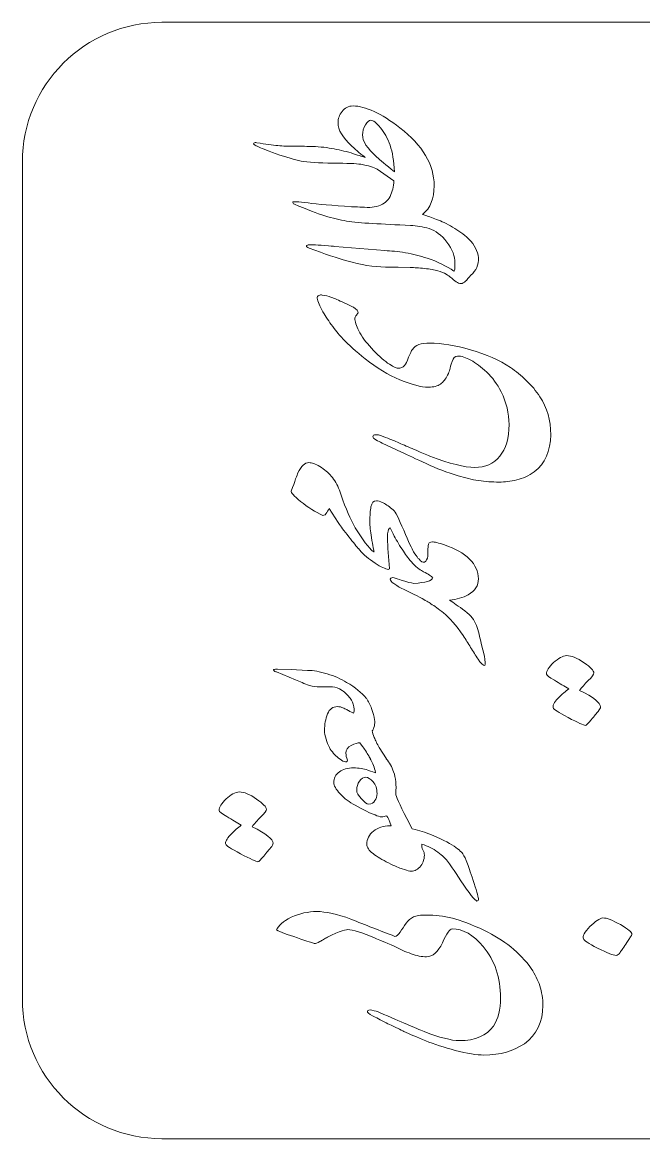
# Model space of a CAD drawing. Header units: millimetres. Extents: x 358 to 527, y 351 to 391.
# Drawn here: x 357.56 to 379.53, y 351.05 to 390.55 of the extents above; entities that cross this region are included whole.
import ezdxf

# ---------------------------------------------------------------- set-up
doc = ezdxf.new("R2010")
doc.units = ezdxf.units.MM
doc.header["$MEASUREMENT"] = 0
doc.layers.add('Layer 1', color=7, linetype='Continuous')

msp = doc.modelspace()

# ---------------------------------------------------------------- linework, layer by layer
at = {"layer": 'Layer 1', "color": 250, "lineweight": 18}
for points, knots in [([(357.5567, 355.9908), (357.5567, 355.9908), (357.5567, 385.6158), (357.5567, 385.6158), (357.5567, 388.3353), (359.7747, 390.5533), (362.4942, 390.5533), (362.4942, 390.5533), (392.1192, 390.5533), (392.1192, 390.5533), (394.8387, 390.5533), (397.0567, 388.3353), (397.0567, 385.6158), (397.0567, 385.6158), (397.0567, 355.9908), (397.0567, 355.9908), (397.0567, 353.2713), (394.8387, 351.0533), (392.1192, 351.0533), (392.1192, 351.0533), (362.4942, 351.0533), (362.4942, 351.0533), (359.7747, 351.0533), (357.5567, 353.2713), (357.5567, 355.9908)], [0, 0, 0, 0, 0.125, 0.125, 0.125, 0.25, 0.25, 0.25, 0.375, 0.375, 0.375, 0.5, 0.5, 0.5, 0.625, 0.625, 0.625, 0.75, 0.75, 0.75, 0.875, 0.875, 0.875, 1, 1, 1, 1]), ([(369.8413, 384.0011), (369.9514, 384.0112), (370.0576, 384.0314), (370.1607, 384.0611), (370.3465, 384.1215), (370.4812, 384.2329), (370.5602, 384.3955), (370.6391, 384.5581), (370.6856, 384.7416), (370.6995, 384.946), (370.6995, 384.946), (370.1003, 385.3547), (370.1003, 385.3547), (369.9865, 385.4221), (369.7937, 385.4824), (369.522, 385.5312), (369.3734, 385.5544), (369.0436, 385.5684), (368.5396, 385.573), (368.0333, 385.5777), (367.657, 385.5985), (367.4132, 385.6404), (367.1856, 385.6868), (366.893, 385.7751), (366.533, 385.9051), (366.1708, 386.0375), (365.9617, 386.1187), (365.9059, 386.1467), (365.8502, 386.1768), (365.8038, 386.2001), (365.7666, 386.2187), (365.7294, 386.2419), (365.7225, 386.2628), (365.7434, 386.279), (365.7643, 386.2976), (365.7992, 386.3022), (365.8502, 386.2929), (366.1545, 386.2441), (366.4007, 386.2094), (366.5934, 386.1908), (366.7862, 386.1745), (366.9696, 386.1652), (367.1438, 386.1675), (367.318, 386.1699), (367.5433, 386.1675), (367.8197, 386.1582), (368.096, 386.149), (368.3515, 386.1211), (368.5837, 386.0747), (368.8183, 386.0306), (369.0436, 385.9748), (369.2642, 385.9051), (369.4825, 385.8378), (369.6219, 385.7913), (369.6823, 385.7704), (369.5452, 385.8796), (369.3896, 386.012), (369.2108, 386.1722), (368.8833, 386.4741), (368.7208, 386.7504), (368.7208, 386.9944), (368.7208, 387.143), (368.7696, 387.28), (368.8648, 387.4031), (368.9553, 387.5285), (369.0831, 387.5936), (369.2527, 387.5936), (369.6892, 387.5936), (370.2397, 387.3357), (370.9085, 386.8248), (371.7168, 386.1977), (372.1208, 385.5126), (372.1208, 384.7694), (372.1208, 384.3218), (371.9852, 383.9826), (371.712, 383.7503), (371.7664, 383.7335), (371.816, 383.7171), (371.8606, 383.701), (371.9954, 383.6615), (372.1556, 383.6035), (372.3391, 383.5268), (372.5226, 383.4526), (372.7177, 383.348), (372.922, 383.2157), (373.1264, 383.081), (373.2913, 382.9463), (373.419, 382.8092), (373.6025, 382.5979), (373.6908, 382.3727), (373.6861, 382.1358), (373.6815, 382.015), (373.649, 381.9035), (373.5886, 381.8037), (373.5259, 381.7084), (373.447, 381.6202), (373.3563, 381.5389), (373.2982, 381.4645), (373.2588, 381.4204), (373.2425, 381.4018), (373.1821, 381.3391), (373.1218, 381.3066), (373.0591, 381.3066), (373.0127, 381.3066), (372.9592, 381.3299), (372.9012, 381.374), (372.8431, 381.4204), (372.7758, 381.4715), (372.7038, 381.5319), (372.6689, 381.5575), (372.6131, 381.5946), (372.5411, 381.6387), (372.4691, 381.6852), (372.3717, 381.7247), (372.2509, 381.7595), (372.1324, 381.792), (371.9745, 381.8222), (371.7794, 381.8431), (371.5843, 381.8617), (371.4148, 381.8733), (371.2754, 381.8779), (371.2754, 381.8779), (370.8527, 381.8918), (370.8527, 381.8918), (370.7087, 381.8965), (370.5555, 381.8965), (370.3976, 381.8918), (369.9795, 381.9011), (369.5266, 381.9731), (369.0366, 382.1102), (368.7045, 382.2054), (368.2585, 382.3564), (367.6965, 382.5654), (367.6593, 382.5793), (367.6361, 382.5933), (367.6222, 382.6072), (367.6083, 382.6188), (367.6014, 382.6304), (367.6014, 382.6397), (367.606, 382.6723), (367.6919, 382.6862), (367.8591, 382.6815), (367.9404, 382.6769), (368.0728, 382.6676), (368.2539, 382.6536), (368.4397, 382.6397), (368.5581, 382.6304), (368.6069, 382.6257), (368.6069, 382.6257), (370.3766, 382.4771), (370.3766, 382.4771), (370.5903, 382.4678), (370.8319, 382.4423), (371.1059, 382.4028), (371.3684, 382.3564), (371.6238, 382.2914), (371.8747, 382.2054), (372.2415, 382.087), (372.5574, 381.9337), (372.8199, 381.7479), (372.8385, 381.7571), (372.8477, 381.7944), (372.8477, 381.8571), (372.8477, 381.8571), (372.8547, 382.0289), (372.8547, 382.0289), (372.8639, 382.2774), (372.7687, 382.5259), (372.5713, 382.7767), (372.3739, 383.0252), (372.1649, 383.1855), (371.9466, 383.2528), (371.7259, 383.3202), (371.5053, 383.3573), (371.2824, 383.362), (370.7692, 383.3921), (370.3232, 383.4177), (369.9447, 383.4363), (369.5661, 383.4549), (369.2596, 383.4827), (369.0227, 383.5222), (368.788, 383.5594), (368.5303, 383.6221), (368.2539, 383.708), (367.9776, 383.794), (367.6199, 383.931), (367.1786, 384.1168), (367.1345, 384.1446), (367.1159, 384.1678), (367.1252, 384.1911), (367.1345, 384.2143), (367.311, 384.2051), (367.6593, 384.1609), (368.0054, 384.1168), (368.5186, 384.0726), (369.1991, 384.0285), (369.3761, 384.0239), (369.5894, 384.0149), (369.8413, 384.0011)], [0, 0, 0, 0, 0.0151515, 0.0151515, 0.0151515, 0.030303, 0.030303, 0.030303, 0.0454545, 0.0454545, 0.0454545, 0.0606061, 0.0606061, 0.0606061, 0.0757576, 0.0757576, 0.0757576, 0.0909091, 0.0909091, 0.0909091, 0.1060606, 0.1060606, 0.1060606, 0.1212121, 0.1212121, 0.1212121, 0.1363636, 0.1363636, 0.1363636, 0.1515152, 0.1515152, 0.1515152, 0.1666667, 0.1666667, 0.1666667, 0.1818182, 0.1818182, 0.1818182, 0.1969697, 0.1969697, 0.1969697, 0.2121212, 0.2121212, 0.2121212, 0.2272727, 0.2272727, 0.2272727, 0.2424242, 0.2424242, 0.2424242, 0.2575758, 0.2575758, 0.2575758, 0.2727273, 0.2727273, 0.2727273, 0.2878788, 0.2878788, 0.2878788, 0.3030303, 0.3030303, 0.3030303, 0.3181818, 0.3181818, 0.3181818, 0.3333333, 0.3333333, 0.3333333, 0.3484848, 0.3484848, 0.3484848, 0.3636364, 0.3636364, 0.3636364, 0.3787879, 0.3787879, 0.3787879, 0.3939394, 0.3939394, 0.3939394, 0.4090909, 0.4090909, 0.4090909, 0.4242424, 0.4242424, 0.4242424, 0.4393939, 0.4393939, 0.4393939, 0.4545455, 0.4545455, 0.4545455, 0.469697, 0.469697, 0.469697, 0.4848485, 0.4848485, 0.4848485, 0.5, 0.5, 0.5, 0.5151515, 0.5151515, 0.5151515, 0.530303, 0.530303, 0.530303, 0.5454545, 0.5454545, 0.5454545, 0.5606061, 0.5606061, 0.5606061, 0.5757576, 0.5757576, 0.5757576, 0.5909091, 0.5909091, 0.5909091, 0.6060606, 0.6060606, 0.6060606, 0.6212121, 0.6212121, 0.6212121, 0.6363636, 0.6363636, 0.6363636, 0.6515152, 0.6515152, 0.6515152, 0.6666667, 0.6666667, 0.6666667, 0.6818182, 0.6818182, 0.6818182, 0.6969697, 0.6969697, 0.6969697, 0.7121212, 0.7121212, 0.7121212, 0.7272727, 0.7272727, 0.7272727, 0.7424242, 0.7424242, 0.7424242, 0.7575758, 0.7575758, 0.7575758, 0.7727273, 0.7727273, 0.7727273, 0.7878788, 0.7878788, 0.7878788, 0.8030303, 0.8030303, 0.8030303, 0.8181818, 0.8181818, 0.8181818, 0.8333333, 0.8333333, 0.8333333, 0.8484848, 0.8484848, 0.8484848, 0.8636364, 0.8636364, 0.8636364, 0.8787879, 0.8787879, 0.8787879, 0.8939394, 0.8939394, 0.8939394, 0.9090909, 0.9090909, 0.9090909, 0.9242424, 0.9242424, 0.9242424, 0.9393939, 0.9393939, 0.9393939, 0.9545455, 0.9545455, 0.9545455, 0.969697, 0.969697, 0.969697, 0.9848485, 0.9848485, 0.9848485, 1, 1, 1, 1]), ([(369.8797, 387.0895), (369.8216, 387.0895), (369.7589, 387.0361), (369.6892, 386.927), (369.6219, 386.8085), (369.587, 386.6901), (369.587, 386.5717), (369.5777, 386.3556), (369.7497, 386.0909), (370.098, 385.7844), (370.1932, 385.6914), (370.3999, 385.5172), (370.7181, 385.2595), (370.6995, 385.6404), (370.6461, 385.9539), (370.5602, 386.2024), (370.4742, 386.4486), (370.3604, 386.6576), (370.2211, 386.8248), (370.0794, 387.0013), (369.9656, 387.0895), (369.8797, 387.0895)], [0, 0, 0, 0, 0.1428571, 0.1428571, 0.1428571, 0.2857143, 0.2857143, 0.2857143, 0.4285714, 0.4285714, 0.4285714, 0.5714286, 0.5714286, 0.5714286, 0.7142857, 0.7142857, 0.7142857, 0.8571429, 0.8571429, 0.8571429, 1, 1, 1, 1]), ([(368.161, 380.9048), (368.2748, 380.8885), (368.3839, 380.8583), (368.4908, 380.8212), (368.5976, 380.7817), (368.7463, 380.719), (368.9367, 380.6308), (369.1271, 380.5425), (369.2364, 380.4891), (369.2642, 380.4705), (369.378, 380.3985), (369.4338, 380.3335), (369.4338, 380.28), (369.4058, 380.2383), (369.3803, 380.2034), (369.3548, 380.1709), (369.3292, 380.1384), (369.3176, 380.1105), (369.3176, 380.0826), (369.3176, 379.9689), (369.364, 379.8203), (369.457, 379.6344), (369.5499, 379.4463), (369.6985, 379.2443), (369.9028, 379.0213), (370.1072, 378.7983), (370.2977, 378.6242), (370.4742, 378.4988), (370.6507, 378.3756), (370.7738, 378.3129), (370.8411, 378.3129), (370.941, 378.3129), (371.02, 378.3432), (371.0734, 378.4081), (371.1152, 378.4616), (371.1616, 378.5591), (371.215, 378.7008), (371.2708, 378.8402), (371.3149, 378.9354), (371.3521, 378.9795), (371.4566, 379.1305), (371.661, 379.2048), (371.9652, 379.2048), (372.3856, 379.2048), (372.8686, 379.1259), (373.4097, 378.9656), (373.9532, 378.8077), (374.4223, 378.5986), (374.8219, 378.3408), (375.0076, 378.2085), (375.1935, 378.0552), (375.3792, 377.8786), (375.5673, 377.7022), (375.7252, 377.5117), (375.8576, 377.3074), (376.1154, 376.9171), (376.2454, 376.4666), (376.2454, 375.9603), (376.2362, 375.3843), (376.0411, 374.9454), (375.6602, 374.6458), (375.4651, 374.5111), (375.2584, 374.4159), (375.0401, 374.3648), (374.8219, 374.3114), (374.6151, 374.2858), (374.42, 374.2858), (374.1715, 374.2858), (373.9277, 374.3044), (373.6885, 374.3392), (373.4516, 374.3764), (373.2123, 374.4322), (372.9708, 374.5088), (372.5806, 374.6272), (372.2044, 374.7689), (371.8421, 374.9385), (371.4798, 375.1056), (371.1872, 375.2403), (370.9642, 375.3448), (370.9642, 375.3448), (370.2837, 375.6654), (370.2837, 375.6654), (370.2071, 375.7025), (370.1328, 375.7397), (370.0585, 375.7815), (369.9865, 375.821), (369.9516, 375.8581), (369.9516, 375.8906), (369.9516, 375.9347), (369.9865, 375.9603), (370.0585, 375.9626), (370.1328, 375.965), (370.1862, 375.9557), (370.2234, 375.9371), (370.3534, 375.8883), (370.4649, 375.8442), (370.5532, 375.8093), (370.6414, 375.7722), (370.7692, 375.7188), (370.9363, 375.6444), (371.1059, 375.5724), (371.287, 375.4935), (371.4821, 375.4099), (371.6772, 375.3262), (371.8374, 375.2566), (371.9652, 375.2032), (372.6712, 374.9361), (373.203, 374.8014), (373.5561, 374.8014), (373.9277, 374.8014), (374.2226, 374.9338), (374.441, 375.2008), (374.6592, 375.4656), (374.7684, 375.8396), (374.7684, 376.3203), (374.7684, 376.7197), (374.6755, 377.1052), (374.4897, 377.4792), (374.3481, 377.7556), (374.1785, 377.9878), (373.9787, 378.1736), (373.7791, 378.3594), (373.5909, 378.5011), (373.4167, 378.5986), (373.2425, 378.6962), (373.0846, 378.745), (372.9453, 378.745), (372.8593, 378.745), (372.7943, 378.6799), (372.7548, 378.5498), (372.713, 378.4198), (372.6852, 378.3269), (372.6712, 378.2688), (372.6596, 378.2131), (372.634, 378.148), (372.5969, 378.0738), (372.5296, 377.9344), (372.4437, 377.8276), (372.3415, 377.7532), (372.2392, 377.6812), (372.0999, 377.6441), (371.9233, 377.6441), (371.6563, 377.6441), (371.3149, 377.7323), (370.9038, 377.9065), (370.4905, 378.0807), (370.084, 378.3269), (369.6846, 378.645), (369.3594, 378.9051), (369.0923, 379.142), (368.8902, 379.3534), (368.7858, 379.4672), (368.665, 379.6135), (368.5326, 379.79), (368.3979, 379.9665), (368.2841, 380.1384), (368.1889, 380.3079), (368.0704, 380.5123), (368.0031, 380.6726), (367.9845, 380.791), (367.9845, 380.8398), (368.0054, 380.8746), (368.0449, 380.8932), (368.0867, 380.9095), (368.1238, 380.9141), (368.161, 380.9048)], [0, 0, 0, 0, 0.0181818, 0.0181818, 0.0181818, 0.0363636, 0.0363636, 0.0363636, 0.0545455, 0.0545455, 0.0545455, 0.0727273, 0.0727273, 0.0727273, 0.0909091, 0.0909091, 0.0909091, 0.1090909, 0.1090909, 0.1090909, 0.1272727, 0.1272727, 0.1272727, 0.1454545, 0.1454545, 0.1454545, 0.1636364, 0.1636364, 0.1636364, 0.1818182, 0.1818182, 0.1818182, 0.2, 0.2, 0.2, 0.2181818, 0.2181818, 0.2181818, 0.2363636, 0.2363636, 0.2363636, 0.2545455, 0.2545455, 0.2545455, 0.2727273, 0.2727273, 0.2727273, 0.2909091, 0.2909091, 0.2909091, 0.3090909, 0.3090909, 0.3090909, 0.3272727, 0.3272727, 0.3272727, 0.3454545, 0.3454545, 0.3454545, 0.3636364, 0.3636364, 0.3636364, 0.3818182, 0.3818182, 0.3818182, 0.4, 0.4, 0.4, 0.4181818, 0.4181818, 0.4181818, 0.4363636, 0.4363636, 0.4363636, 0.4545455, 0.4545455, 0.4545455, 0.4727273, 0.4727273, 0.4727273, 0.4909091, 0.4909091, 0.4909091, 0.5090909, 0.5090909, 0.5090909, 0.5272727, 0.5272727, 0.5272727, 0.5454545, 0.5454545, 0.5454545, 0.5636364, 0.5636364, 0.5636364, 0.5818182, 0.5818182, 0.5818182, 0.6, 0.6, 0.6, 0.6181818, 0.6181818, 0.6181818, 0.6363636, 0.6363636, 0.6363636, 0.6545455, 0.6545455, 0.6545455, 0.6727273, 0.6727273, 0.6727273, 0.6909091, 0.6909091, 0.6909091, 0.7090909, 0.7090909, 0.7090909, 0.7272727, 0.7272727, 0.7272727, 0.7454545, 0.7454545, 0.7454545, 0.7636364, 0.7636364, 0.7636364, 0.7818182, 0.7818182, 0.7818182, 0.8, 0.8, 0.8, 0.8181818, 0.8181818, 0.8181818, 0.8363636, 0.8363636, 0.8363636, 0.8545455, 0.8545455, 0.8545455, 0.8727273, 0.8727273, 0.8727273, 0.8909091, 0.8909091, 0.8909091, 0.9090909, 0.9090909, 0.9090909, 0.9272727, 0.9272727, 0.9272727, 0.9454545, 0.9454545, 0.9454545, 0.9636364, 0.9636364, 0.9636364, 0.9818182, 0.9818182, 0.9818182, 1, 1, 1, 1]), ([(369.4338, 371.9378), (369.3385, 372.0516), (369.2084, 372.2142), (369.0389, 372.4278), (368.881, 372.6369), (368.7765, 372.7786), (368.7277, 372.8575), (368.7277, 372.8575), (368.4072, 373.3452), (368.4072, 373.3452), (368.3979, 373.3337), (368.3678, 373.2849), (368.319, 373.2036), (368.2864, 373.1409), (368.2423, 373.1083), (368.1819, 373.1083), (367.9195, 373.2268), (367.6593, 373.3894), (367.3992, 373.5984), (367.1554, 373.8027), (367.0439, 373.9212), (367.0671, 373.9584), (367.1925, 374.3253), (367.2738, 374.5437), (367.304, 374.611), (367.4179, 374.8525), (367.5479, 374.9733), (367.6919, 374.9733), (367.7917, 374.9733), (367.9218, 374.9268), (368.0797, 374.8363), (368.2353, 374.7364), (368.3678, 374.6226), (368.4815, 374.4971), (368.5999, 374.3555), (368.6952, 374.1906), (368.7672, 374.0001), (368.9344, 373.5055), (369.1016, 373.1014), (369.2688, 372.7855), (369.4311, 372.4747), (369.6226, 372.1953), (369.8454, 371.9498), (369.8454, 371.9498), (369.861, 371.9401), (369.861, 371.9401), (369.8913, 371.8891), (369.9215, 371.8566), (369.9493, 371.8403), (369.9772, 371.824), (369.9911, 371.8171), (369.9957, 371.8171), (369.9865, 371.8566), (369.9562, 372.0284), (369.9005, 372.328), (369.8657, 372.5486), (369.8471, 372.7345), (369.8471, 372.8853), (369.8471, 373.1013), (369.861, 373.2801), (369.8866, 373.4148), (369.9145, 373.5565), (369.9795, 373.6263), (370.084, 373.6263), (370.1258, 373.6263), (370.2024, 373.6007), (370.3163, 373.5519), (370.4347, 373.4869), (370.5532, 373.4056), (370.6692, 373.3057), (370.7482, 373.2384), (370.8714, 372.9968), (371.0432, 372.5811), (371.2174, 372.1677), (371.3335, 371.9123), (371.3938, 371.8171), (371.4566, 371.7218), (371.5077, 371.6498), (371.5471, 371.5987), (371.5833, 371.5713), (371.6103, 371.5413), (371.6273, 371.5089), (371.7087, 371.438), (371.7733, 371.4286), (371.8212, 371.4826), (371.8723, 371.536), (371.8979, 371.6266), (371.9001, 371.7544), (371.9025, 371.882), (371.9025, 371.975), (371.9025, 372.033), (371.9118, 372.1236), (371.9652, 372.1701), (372.0604, 372.1701), (372.1278, 372.1701), (372.2717, 372.1329), (372.4877, 372.0609), (372.8686, 371.9332), (373.1613, 371.7683), (373.3656, 371.5639), (373.5793, 371.3503), (373.6861, 371.118), (373.6861, 370.8626), (373.6861, 370.6233), (373.5654, 370.4352), (373.3262, 370.2982), (373.1357, 370.1939), (372.9144, 370.13), (372.6628, 370.1086), (372.802, 370.0162), (372.9845, 369.8913), (373.2101, 369.7337), (373.3285, 369.6385), (373.4121, 369.5573), (373.4609, 369.4876), (373.5259, 369.397), (373.577, 369.3064), (373.6141, 369.2135), (373.6536, 369.1207), (373.6838, 369.0185), (373.7093, 368.907), (373.7349, 368.7955), (373.7605, 368.6864), (373.7883, 368.5772), (373.7883, 368.5772), (373.8975, 368.1267), (373.8975, 368.1267), (373.9277, 367.9455), (373.9323, 367.834), (373.9114, 367.7945), (373.8464, 367.7945), (373.7674, 367.8688), (373.6722, 368.0198), (373.5863, 368.1545), (373.498, 368.2939), (373.4097, 368.4332), (373.3215, 368.5749), (373.2355, 368.7142), (373.1496, 368.8559), (372.8988, 369.2135), (372.6643, 369.4829), (372.4483, 369.6595), (372.2787, 369.7942), (372.1324, 369.901), (372.0047, 369.9777), (371.9327, 370.0287), (371.8073, 370.1031), (371.6307, 370.2029), (371.6307, 370.2029), (371.4959, 370.2688), (371.4959, 370.2688), (371.459, 370.2845), (371.4236, 370.3013), (371.3892, 370.3191), (371.3727, 370.3273), (371.3568, 370.3356), (371.3413, 370.3442), (371.3413, 370.3442), (371.0315, 370.4955), (371.0315, 370.4955), (370.8922, 370.5629), (370.7784, 370.6303), (370.6925, 370.693), (370.6065, 370.751), (370.5647, 370.8068), (370.5694, 370.8555), (370.5926, 370.902), (370.6367, 370.9159), (370.7064, 370.8973), (370.8551, 370.8463), (370.9526, 370.816), (370.999, 370.8021), (371.1704, 370.7506), (371.306, 370.7169), (371.404, 370.702), (371.8148, 370.7249), (372.0375, 370.7919), (372.0743, 370.9043), (372.0233, 370.9531), (371.9141, 371.0251), (371.7469, 371.1156), (371.647, 371.1691), (371.5797, 371.2109), (371.5425, 371.2364), (371.534, 371.2432), (371.5268, 371.2509), (371.5205, 371.2597), (371.4703, 371.3006), (371.417, 371.3511), (371.3637, 371.4082), (371.2359, 371.5499), (371.1268, 371.6917), (371.0315, 371.8379), (370.9085, 372.0238), (370.8016, 372.2026), (370.7111, 372.3744), (370.7018, 372.3883), (370.653, 372.4859), (370.5671, 372.6671), (370.523, 372.6671), (370.4905, 372.595), (370.4718, 372.4488), (370.4672, 372.3234), (370.4718, 372.1514), (370.4858, 371.9401), (370.4858, 371.9401), (370.5415, 371.2318), (370.5415, 371.2318), (370.5415, 371.1993), (370.5137, 371.19), (370.4603, 371.2039), (370.3418, 371.2318), (370.1699, 371.3201), (369.9493, 371.4733), (369.7293, 371.6223), (369.5613, 371.7758), (369.4431, 371.9338), (369.4431, 371.9338), (369.4338, 371.9378), (369.4338, 371.9378)], [0, 0, 0, 0, 0.0136986, 0.0136986, 0.0136986, 0.0273973, 0.0273973, 0.0273973, 0.0410959, 0.0410959, 0.0410959, 0.0547945, 0.0547945, 0.0547945, 0.0684932, 0.0684932, 0.0684932, 0.0821918, 0.0821918, 0.0821918, 0.0958904, 0.0958904, 0.0958904, 0.109589, 0.109589, 0.109589, 0.1232877, 0.1232877, 0.1232877, 0.1369863, 0.1369863, 0.1369863, 0.1506849, 0.1506849, 0.1506849, 0.1643836, 0.1643836, 0.1643836, 0.1780822, 0.1780822, 0.1780822, 0.1917808, 0.1917808, 0.1917808, 0.2054795, 0.2054795, 0.2054795, 0.2191781, 0.2191781, 0.2191781, 0.2328767, 0.2328767, 0.2328767, 0.2465753, 0.2465753, 0.2465753, 0.260274, 0.260274, 0.260274, 0.2739726, 0.2739726, 0.2739726, 0.2876712, 0.2876712, 0.2876712, 0.3013699, 0.3013699, 0.3013699, 0.3150685, 0.3150685, 0.3150685, 0.3287671, 0.3287671, 0.3287671, 0.3424658, 0.3424658, 0.3424658, 0.3561644, 0.3561644, 0.3561644, 0.369863, 0.369863, 0.369863, 0.3835616, 0.3835616, 0.3835616, 0.3972603, 0.3972603, 0.3972603, 0.4109589, 0.4109589, 0.4109589, 0.4246575, 0.4246575, 0.4246575, 0.4383562, 0.4383562, 0.4383562, 0.4520548, 0.4520548, 0.4520548, 0.4657534, 0.4657534, 0.4657534, 0.4794521, 0.4794521, 0.4794521, 0.4931507, 0.4931507, 0.4931507, 0.5068493, 0.5068493, 0.5068493, 0.5205479, 0.5205479, 0.5205479, 0.5342466, 0.5342466, 0.5342466, 0.5479452, 0.5479452, 0.5479452, 0.5616438, 0.5616438, 0.5616438, 0.5753425, 0.5753425, 0.5753425, 0.5890411, 0.5890411, 0.5890411, 0.6027397, 0.6027397, 0.6027397, 0.6164384, 0.6164384, 0.6164384, 0.630137, 0.630137, 0.630137, 0.6438356, 0.6438356, 0.6438356, 0.6575342, 0.6575342, 0.6575342, 0.6712329, 0.6712329, 0.6712329, 0.6849315, 0.6849315, 0.6849315, 0.6986301, 0.6986301, 0.6986301, 0.7123288, 0.7123288, 0.7123288, 0.7260274, 0.7260274, 0.7260274, 0.739726, 0.739726, 0.739726, 0.7534247, 0.7534247, 0.7534247, 0.7671233, 0.7671233, 0.7671233, 0.7808219, 0.7808219, 0.7808219, 0.7945205, 0.7945205, 0.7945205, 0.8082192, 0.8082192, 0.8082192, 0.8219178, 0.8219178, 0.8219178, 0.8356164, 0.8356164, 0.8356164, 0.8493151, 0.8493151, 0.8493151, 0.8630137, 0.8630137, 0.8630137, 0.8767123, 0.8767123, 0.8767123, 0.890411, 0.890411, 0.890411, 0.9041096, 0.9041096, 0.9041096, 0.9178082, 0.9178082, 0.9178082, 0.9315068, 0.9315068, 0.9315068, 0.9452055, 0.9452055, 0.9452055, 0.9589041, 0.9589041, 0.9589041, 0.9726027, 0.9726027, 0.9726027, 0.9863014, 0.9863014, 0.9863014, 1, 1, 1, 1]), ([(377.4693, 365.6764), (377.4972, 365.6764), (377.5645, 365.7437), (377.6738, 365.8761), (377.7829, 366.0109), (377.8641, 366.1083), (377.9176, 366.1734), (377.978, 366.2408), (378.0058, 366.2942), (378.0058, 366.329), (378.0058, 366.4753), (377.7597, 366.6704), (377.265, 366.9142), (377.337, 367.0142), (377.4391, 367.1302), (377.5715, 367.2626), (377.704, 367.3927), (377.7689, 367.4832), (377.7689, 367.5344), (377.7689, 367.611), (377.6528, 367.7318), (377.4206, 367.8943), (377.186, 368.0615), (376.9816, 368.1451), (376.8098, 368.1451), (376.6634, 368.1381), (376.5079, 368.0546), (376.343, 367.8967), (376.1781, 367.7411), (376.0944, 367.6064), (376.0944, 367.4925), (376.0944, 367.4577), (376.1874, 367.3834), (376.3732, 367.2719), (376.559, 367.1604), (376.7285, 367.0606), (376.8771, 366.97), (376.768, 366.891), (376.6426, 366.7795), (376.4986, 366.6332), (376.3569, 366.4846), (376.3011, 366.3731), (376.3337, 366.2964), (376.3337, 366.2547), (376.5079, 366.1409), (376.8562, 365.9551), (377.207, 365.7693), (377.409, 365.6764), (377.4693, 365.6764)], [0, 0, 0, 0, 0.0625, 0.0625, 0.0625, 0.125, 0.125, 0.125, 0.1875, 0.1875, 0.1875, 0.25, 0.25, 0.25, 0.3125, 0.3125, 0.3125, 0.375, 0.375, 0.375, 0.4375, 0.4375, 0.4375, 0.5, 0.5, 0.5, 0.5625, 0.5625, 0.5625, 0.625, 0.625, 0.625, 0.6875, 0.6875, 0.6875, 0.75, 0.75, 0.75, 0.8125, 0.8125, 0.8125, 0.875, 0.875, 0.875, 0.9375, 0.9375, 0.9375, 1, 1, 1, 1]), ([(369.148, 366.6356), (369.0713, 366.7447), (368.9761, 366.8376), (368.8624, 366.9142), (368.7485, 366.9955), (368.6348, 367.0374), (368.5209, 367.0374), (368.5209, 367.0374), (368.0727, 367.0374), (368.0727, 367.0374), (367.9636, 367.0374), (367.8428, 367.0559), (367.7127, 367.0908), (367.5316, 367.1558), (367.3644, 367.2208), (367.2157, 367.2882), (367.2157, 367.2882), (366.5423, 367.5669), (366.5423, 367.5669), (366.5097, 367.5715), (366.4725, 367.5947), (366.433, 367.6365), (366.433, 367.6552), (366.4796, 367.6621), (366.5747, 367.6621), (366.5747, 367.6621), (367.0578, 367.6505), (367.0578, 367.6505), (367.0578, 367.6505), (367.643, 367.6226), (367.643, 367.6226), (367.8474, 367.6226), (368.0797, 367.5808), (368.3374, 367.4995), (368.5976, 367.4229), (368.8252, 367.323), (369.0249, 367.1999), (369.328, 367.0149), (369.5597, 366.8275), (369.7175, 366.6378), (369.7175, 366.6378), (369.7217, 366.6356), (369.7217, 366.6356), (369.7937, 366.5263), (369.8564, 366.4033), (369.9075, 366.2686), (369.9609, 366.1315), (369.9957, 365.9992), (370.0143, 365.8738), (370.0282, 365.8041), (370.0236, 365.7321), (370.005, 365.6555), (369.9841, 365.5788), (369.9609, 365.5184), (369.933, 365.4789), (369.933, 365.4232), (369.9562, 365.3466), (370.0004, 365.2467), (370.0422, 365.1514), (370.1002, 365.033), (370.1769, 364.8937), (370.1769, 364.8937), (370.43, 364.4919), (370.43, 364.4919), (370.43, 364.4919), (370.4283, 364.4914), (370.4283, 364.4914), (370.5417, 364.3638), (370.6276, 364.2106), (370.6856, 364.0297), (370.7645, 363.8253), (370.7877, 363.5676), (370.7622, 363.2541), (370.7622, 363.189), (370.8899, 362.8987), (371.15, 362.3762), (371.15, 362.3762), (371.3479, 362.0172), (371.3479, 362.0172), (371.3479, 362.0172), (371.4519, 361.9907), (371.4519, 361.9907), (371.5658, 361.9628), (371.6749, 361.9279), (371.7747, 361.8931), (372.2137, 361.7328), (372.5389, 361.5866), (372.7479, 361.4495), (372.9569, 361.3148), (373.0846, 361.208), (373.1357, 361.1313), (373.1845, 361.0524), (373.2379, 360.9386), (373.296, 360.7829), (373.3517, 360.6297), (373.4307, 360.3951), (373.5329, 360.0792), (373.6351, 359.7634), (373.6861, 359.5776), (373.6861, 359.5173), (373.6861, 359.4824), (373.6768, 359.4638), (373.6583, 359.4638), (373.6095, 359.4267), (373.4446, 359.6148), (373.1682, 360.0282), (372.8919, 360.4416), (372.7107, 360.7087), (372.6248, 360.8271), (372.5389, 360.9479), (372.4134, 361.071), (372.2463, 361.194), (372.0813, 361.3194), (371.8932, 361.4124), (371.6865, 361.4704), (371.6772, 361.4077), (371.6888, 361.3427), (371.7237, 361.2777), (371.7562, 361.2103), (371.7747, 361.1453), (371.7747, 361.0825), (371.7701, 360.9154), (371.7144, 360.7737), (371.6098, 360.6599), (371.5077, 360.5484), (371.3916, 360.4996), (371.2638, 360.5182), (371.1872, 360.5368), (371.0966, 360.5623), (370.9944, 360.5972), (370.8922, 360.6297), (370.7297, 360.7017), (370.509, 360.8109), (370.2861, 360.92), (370.1026, 361.0291), (369.9586, 361.1406), (369.8123, 361.2521), (369.7403, 361.3612), (369.7403, 361.4704), (369.7403, 361.6562), (369.8193, 361.8118), (369.9772, 361.9372), (370.1374, 362.0626), (370.3278, 362.1231), (370.5485, 362.1231), (370.5485, 362.1231), (370.5951, 362.1227), (370.5951, 362.1227), (370.5951, 362.1227), (370.5508, 362.2508), (370.5508, 362.2508), (370.4951, 362.4017), (370.4556, 362.4784), (370.4278, 362.4784), (370.3814, 362.4504), (370.3256, 362.4365), (370.2582, 362.4365), (370.1979, 362.4458), (370.1235, 362.469), (370.033, 362.5062), (369.8658, 362.5689), (369.6289, 362.6851), (369.3246, 362.8522), (369.1249, 362.9567), (368.9484, 363.0891), (368.795, 363.2541), (368.6442, 363.4166), (368.5698, 363.549), (368.5698, 363.6489), (368.5698, 363.8068), (368.6371, 363.9368), (368.7672, 364.0367), (368.895, 364.1273), (369.0622, 364.1714), (369.2712, 364.1714), (369.457, 364.1714), (369.6242, 364.1459), (369.7705, 364.0947), (369.9191, 364.0413), (370.0098, 364.0088), (370.0469, 363.9949), (370.0469, 363.9949), (370.033, 364.0762), (370.033, 364.0762), (369.9888, 364.2527), (369.9285, 364.3921), (369.8564, 364.4919), (369.8564, 364.4919), (369.8635, 364.4961), (369.8635, 364.4961), (369.8214, 364.5772), (369.7525, 364.6919), (369.6543, 364.8379), (369.6357, 364.8705), (369.5823, 364.9448), (369.4964, 365.0633), (369.4244, 365.0633), (369.3199, 365.0307), (369.1828, 364.968), (369.0598, 364.9006), (368.9994, 364.8078), (368.9994, 364.6893), (368.9994, 364.6127), (369.0179, 364.5337), (369.0551, 364.4501), (369.0551, 364.3921), (369.0156, 364.3735), (368.939, 364.3967), (368.8832, 364.4153), (368.8159, 364.4548), (368.7346, 364.5197), (368.6069, 364.6197), (368.5001, 364.7427), (368.4142, 364.8937), (368.363, 364.9889), (368.3259, 365.0865), (368.298, 365.1863), (368.2608, 365.3094), (368.2422, 365.4116), (368.2422, 365.4998), (368.2422, 365.7065), (368.2795, 365.9016), (368.3515, 366.0851), (368.4188, 366.2569), (368.5372, 366.3429), (368.7068, 366.3429), (368.7648, 366.3429), (368.8368, 366.322), (368.9227, 366.2825), (368.9739, 366.2593), (369.0203, 366.2384), (369.0598, 366.2174), (369.1016, 366.1966), (369.1689, 366.1594), (369.2641, 366.1037), (369.2921, 366.1362), (369.2943, 366.2128), (369.2758, 366.3359), (369.2548, 366.459), (369.2131, 366.5588), (369.148, 366.6356)], [0, 0, 0, 0, 0.0125, 0.0125, 0.0125, 0.025, 0.025, 0.025, 0.0375, 0.0375, 0.0375, 0.05, 0.05, 0.05, 0.0625, 0.0625, 0.0625, 0.075, 0.075, 0.075, 0.0875, 0.0875, 0.0875, 0.1, 0.1, 0.1, 0.1125, 0.1125, 0.1125, 0.125, 0.125, 0.125, 0.1375, 0.1375, 0.1375, 0.15, 0.15, 0.15, 0.1625, 0.1625, 0.1625, 0.175, 0.175, 0.175, 0.1875, 0.1875, 0.1875, 0.2, 0.2, 0.2, 0.2125, 0.2125, 0.2125, 0.225, 0.225, 0.225, 0.2375, 0.2375, 0.2375, 0.25, 0.25, 0.25, 0.2625, 0.2625, 0.2625, 0.275, 0.275, 0.275, 0.2875, 0.2875, 0.2875, 0.3, 0.3, 0.3, 0.3125, 0.3125, 0.3125, 0.325, 0.325, 0.325, 0.3375, 0.3375, 0.3375, 0.35, 0.35, 0.35, 0.3625, 0.3625, 0.3625, 0.375, 0.375, 0.375, 0.3875, 0.3875, 0.3875, 0.4, 0.4, 0.4, 0.4125, 0.4125, 0.4125, 0.425, 0.425, 0.425, 0.4375, 0.4375, 0.4375, 0.45, 0.45, 0.45, 0.4625, 0.4625, 0.4625, 0.475, 0.475, 0.475, 0.4875, 0.4875, 0.4875, 0.5, 0.5, 0.5, 0.5125, 0.5125, 0.5125, 0.525, 0.525, 0.525, 0.5375, 0.5375, 0.5375, 0.55, 0.55, 0.55, 0.5625, 0.5625, 0.5625, 0.575, 0.575, 0.575, 0.5875, 0.5875, 0.5875, 0.6, 0.6, 0.6, 0.6125, 0.6125, 0.6125, 0.625, 0.625, 0.625, 0.6375, 0.6375, 0.6375, 0.65, 0.65, 0.65, 0.6625, 0.6625, 0.6625, 0.675, 0.675, 0.675, 0.6875, 0.6875, 0.6875, 0.7, 0.7, 0.7, 0.7125, 0.7125, 0.7125, 0.725, 0.725, 0.725, 0.7375, 0.7375, 0.7375, 0.75, 0.75, 0.75, 0.7625, 0.7625, 0.7625, 0.775, 0.775, 0.775, 0.7875, 0.7875, 0.7875, 0.8, 0.8, 0.8, 0.8125, 0.8125, 0.8125, 0.825, 0.825, 0.825, 0.8375, 0.8375, 0.8375, 0.85, 0.85, 0.85, 0.8625, 0.8625, 0.8625, 0.875, 0.875, 0.875, 0.8875, 0.8875, 0.8875, 0.9, 0.9, 0.9, 0.9125, 0.9125, 0.9125, 0.925, 0.925, 0.925, 0.9375, 0.9375, 0.9375, 0.95, 0.95, 0.95, 0.9625, 0.9625, 0.9625, 0.975, 0.975, 0.975, 0.9875, 0.9875, 0.9875, 1, 1, 1, 1]), ([(369.6985, 363.8393), (369.6219, 363.8393), (369.5475, 363.7928), (369.4755, 363.7023), (369.4106, 363.6024), (369.3803, 363.5002), (369.3803, 363.3957), (369.3803, 363.2958), (369.4361, 363.189), (369.5499, 363.0775), (369.659, 362.9545), (369.745, 362.894), (369.8077, 362.894), (369.9076, 362.894), (369.9818, 362.9335), (370.026, 363.0148), (370.0771, 363.0845), (370.1003, 363.1681), (370.1003, 363.268), (370.1003, 363.4352), (370.0539, 363.5745), (369.9586, 363.6814), (369.8634, 363.7858), (369.7775, 363.8393), (369.6985, 363.8393)], [0, 0, 0, 0, 0.125, 0.125, 0.125, 0.25, 0.25, 0.25, 0.375, 0.375, 0.375, 0.5, 0.5, 0.5, 0.625, 0.625, 0.625, 0.75, 0.75, 0.75, 0.875, 0.875, 0.875, 1, 1, 1, 1]), ([(365.8897, 360.8527), (365.8293, 360.8527), (365.6272, 360.9455), (365.2766, 361.1313), (364.9282, 361.3171), (364.754, 361.4309), (364.754, 361.4703), (364.7215, 361.5471), (364.7772, 361.6608), (364.9189, 361.8072), (365.0629, 361.9558), (365.1883, 362.0673), (365.2975, 362.1439), (365.1488, 362.2345), (364.9793, 362.3367), (364.7935, 362.4482), (364.6077, 362.5597), (364.5148, 362.6316), (364.5148, 362.6688), (364.5148, 362.7825), (364.5985, 362.9173), (364.7633, 363.0729), (364.9282, 363.2309), (365.0838, 363.3121), (365.2302, 363.3214), (365.402, 363.3214), (365.6064, 363.2378), (365.8409, 363.0706), (366.0732, 362.9057), (366.1893, 362.7872), (366.1893, 362.7083), (366.1893, 362.6595), (366.122, 362.5689), (365.9919, 362.4365), (365.8595, 362.3065), (365.7573, 362.1903), (365.6853, 362.0905), (366.18, 361.8443), (366.4262, 361.6492), (366.4262, 361.5052), (366.4262, 361.4681), (366.3983, 361.417), (366.3379, 361.3473), (366.2845, 361.2846), (366.2032, 361.187), (366.094, 361.0523), (365.9849, 360.9176), (365.9176, 360.8527), (365.8897, 360.8527)], [0, 0, 0, 0, 0.0625, 0.0625, 0.0625, 0.125, 0.125, 0.125, 0.1875, 0.1875, 0.1875, 0.25, 0.25, 0.25, 0.3125, 0.3125, 0.3125, 0.375, 0.375, 0.375, 0.4375, 0.4375, 0.4375, 0.5, 0.5, 0.5, 0.5625, 0.5625, 0.5625, 0.625, 0.625, 0.625, 0.6875, 0.6875, 0.6875, 0.75, 0.75, 0.75, 0.8125, 0.8125, 0.8125, 0.875, 0.875, 0.875, 0.9375, 0.9375, 0.9375, 1, 1, 1, 1]), ([(372.7525, 358.4768), (372.6758, 358.4768), (372.5621, 358.3142), (372.4134, 357.9867), (372.2578, 357.6546), (372.0697, 357.4897), (371.8467, 357.4897), (371.6888, 357.4897), (371.5077, 357.5246), (371.3057, 357.5966), (371.1059, 357.6663), (370.9131, 357.7498), (370.7319, 357.8498), (370.7319, 357.8498), (370.7278, 357.8521), (370.7278, 357.8521), (370.7278, 357.8521), (370.7273, 357.852), (370.7273, 357.852), (370.365, 358.0053), (370.1351, 358.1029), (370.0399, 358.1446), (369.5637, 358.349), (369.2386, 358.4512), (369.0667, 358.4512), (369.0086, 358.4512), (368.9064, 358.4233), (368.7602, 358.3676), (368.6023, 358.3049), (368.4628, 358.2445), (368.3468, 358.1841), (368.3003, 358.1586), (368.2562, 358.1307), (368.2098, 358.1029), (368.1633, 358.0749), (368.1192, 358.0517), (368.0727, 358.0285), (367.9914, 357.9728), (367.9287, 357.9519), (367.8823, 357.9612), (367.7569, 358.0007), (367.643, 358.0378), (367.5432, 358.0703), (367.4434, 358.1005), (367.3574, 358.1307), (367.2855, 358.1586), (366.9208, 358.2793), (366.677, 358.3723), (366.5492, 358.4372), (366.6003, 358.5906), (366.7721, 358.7415), (367.0671, 358.8855), (367.3621, 359.0225), (367.664, 359.0899), (367.9706, 359.0899), (368.2888, 359.0899), (368.6882, 359.0016), (369.1689, 358.8251), (369.4267, 358.7206), (369.6869, 358.6161), (369.9492, 358.5139), (370.2093, 358.4118), (370.4694, 358.3118), (370.7273, 358.212), (370.7273, 358.212), (370.7285, 358.2114), (370.7285, 358.2114), (370.7285, 358.2114), (370.7319, 358.212), (370.7319, 358.212), (370.7946, 358.212), (370.8597, 358.2631), (370.9224, 358.3653), (370.9851, 358.4675), (371.0548, 358.5697), (371.1291, 358.6742), (371.2057, 358.7787), (371.2894, 358.8531), (371.3846, 358.8995), (371.489, 358.9436), (371.6424, 358.9668), (371.8467, 358.9668), (372.1463, 358.9668), (372.4529, 358.9273), (372.7665, 358.8507), (373.0707, 358.7741), (373.447, 358.6301), (373.8952, 358.421), (374.5896, 358.0912), (375.1423, 357.643), (375.5557, 357.074), (375.6881, 356.8673), (375.7879, 356.663), (375.8553, 356.4632), (375.9273, 356.2449), (375.9645, 356.0104), (375.9645, 355.7618), (375.9645, 355.1766), (375.7462, 354.7284), (375.3119, 354.4148), (374.9403, 354.1477), (374.4618, 354.013), (373.8813, 354.013), (373.6234, 354.013), (373.2867, 354.0665), (372.8686, 354.1756), (372.4645, 354.2848), (372.1161, 354.3986), (371.8212, 354.5171), (371.517, 354.6447), (371.2592, 354.7516), (371.0525, 354.8421), (371.0014, 354.87), (370.9248, 354.9095), (370.8226, 354.9583), (370.7226, 355.0093), (370.5879, 355.072), (370.4254, 355.1488), (370.3256, 355.2045), (370.235, 355.2532), (370.1536, 355.295), (370.0724, 355.3391), (369.9981, 355.374), (369.9354, 355.4019), (369.8123, 355.4692), (369.7542, 355.5204), (369.7588, 355.5575), (369.7681, 355.6085), (369.8193, 355.6202), (369.9145, 355.5993), (370.0282, 355.5761), (370.1258, 355.5458), (370.2071, 355.511), (370.9526, 355.1882), (371.4705, 354.9653), (371.7654, 354.8421), (372.3066, 354.6308), (372.7223, 354.524), (373.0173, 354.524), (373.577, 354.524), (373.9741, 354.6958), (374.2156, 355.0395), (374.3829, 355.295), (374.4665, 355.6225), (374.4665, 356.0266), (374.4665, 356.7535), (374.2621, 357.3597), (373.8557, 357.8498), (373.505, 358.2678), (373.1381, 358.4768), (372.7525, 358.4768)], [0, 0, 0, 0, 0.02, 0.02, 0.02, 0.04, 0.04, 0.04, 0.06, 0.06, 0.06, 0.08, 0.08, 0.08, 0.1, 0.1, 0.1, 0.12, 0.12, 0.12, 0.14, 0.14, 0.14, 0.16, 0.16, 0.16, 0.18, 0.18, 0.18, 0.2, 0.2, 0.2, 0.22, 0.22, 0.22, 0.24, 0.24, 0.24, 0.26, 0.26, 0.26, 0.28, 0.28, 0.28, 0.3, 0.3, 0.3, 0.32, 0.32, 0.32, 0.34, 0.34, 0.34, 0.36, 0.36, 0.36, 0.38, 0.38, 0.38, 0.4, 0.4, 0.4, 0.42, 0.42, 0.42, 0.44, 0.44, 0.44, 0.46, 0.46, 0.46, 0.48, 0.48, 0.48, 0.5, 0.5, 0.5, 0.52, 0.52, 0.52, 0.54, 0.54, 0.54, 0.56, 0.56, 0.56, 0.58, 0.58, 0.58, 0.6, 0.6, 0.6, 0.62, 0.62, 0.62, 0.64, 0.64, 0.64, 0.66, 0.66, 0.66, 0.68, 0.68, 0.68, 0.7, 0.7, 0.7, 0.72, 0.72, 0.72, 0.74, 0.74, 0.74, 0.76, 0.76, 0.76, 0.78, 0.78, 0.78, 0.8, 0.8, 0.8, 0.82, 0.82, 0.82, 0.84, 0.84, 0.84, 0.86, 0.86, 0.86, 0.88, 0.88, 0.88, 0.9, 0.9, 0.9, 0.92, 0.92, 0.92, 0.94, 0.94, 0.94, 0.96, 0.96, 0.96, 0.98, 0.98, 0.98, 1, 1, 1, 1]), ([(378.5516, 357.5385), (378.6004, 357.5385), (378.6492, 357.5733), (378.6932, 357.6406), (378.749, 357.7173), (378.828, 357.8357), (378.9348, 357.9983), (379.0416, 358.1586), (379.1021, 358.2538), (379.116, 358.2793), (379.116, 358.3537), (378.9789, 358.4675), (378.7073, 358.6277), (378.4355, 358.7856), (378.2265, 358.8646), (378.0825, 358.8646), (377.9734, 358.8507), (377.8224, 358.7485), (377.6296, 358.558), (377.4369, 358.3676), (377.3602, 358.2236), (377.402, 358.1237), (377.402, 358.0726), (377.5669, 357.9635), (377.9014, 357.794), (378.2357, 357.6244), (378.4518, 357.5385), (378.5516, 357.5385)], [0, 0, 0, 0, 0.1111111, 0.1111111, 0.1111111, 0.2222222, 0.2222222, 0.2222222, 0.3333333, 0.3333333, 0.3333333, 0.4444444, 0.4444444, 0.4444444, 0.5555556, 0.5555556, 0.5555556, 0.6666667, 0.6666667, 0.6666667, 0.7777778, 0.7777778, 0.7777778, 0.8888889, 0.8888889, 0.8888889, 1, 1, 1, 1])]:
    msp.add_open_spline(points, degree=3, knots=knots, dxfattribs=at)

doc.saveas('drawing.dxf')
